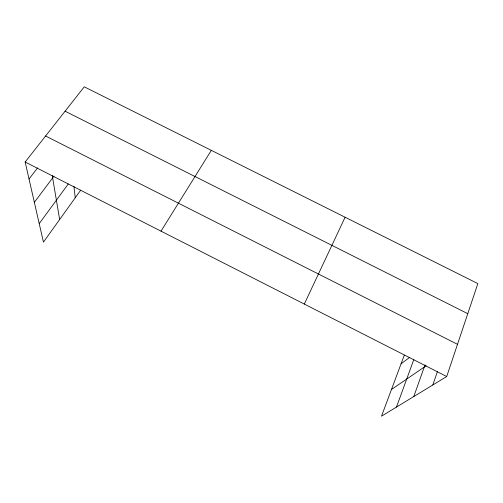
<?xml version="1.0" encoding="UTF-8"?>
<svg xmlns="http://www.w3.org/2000/svg" width="503" height="503" viewBox="0 0 503 503"><rect width="100%" height="100%" fill="white"/><g stroke="black" fill="none" stroke-linecap="round" stroke-linejoin="round"><path stroke-width="0.75" d="M404.318 355.118L381.5 416.182L446.708 376.527L477.85 283.598L84.271 86.818L25.15 162.016L43.44 242.132L80.713 190.147M432.813 384.977L437.384 371.667M413.793 396.546L425.022 364.901M396.471 407.078L413.837 359.488M304.302 304.064L345.115 217.233M161.01 231.154L211.323 150.347M39.215 223.64L68.314 183.903M34.349 202.319L54.035 176.075M29.029 178.999L37.606 167.87M401.061 363.826L409.7 357.331M391.472 389.485L426.173 365.756M65.101 111.201L467.771 313.677M45.603 136.005L457.497 344.329M25.15 162.016L446.708 376.527M52.268 175.648L59.65 219.515M73.891 186.154L75.249 197.761"/></g></svg>
